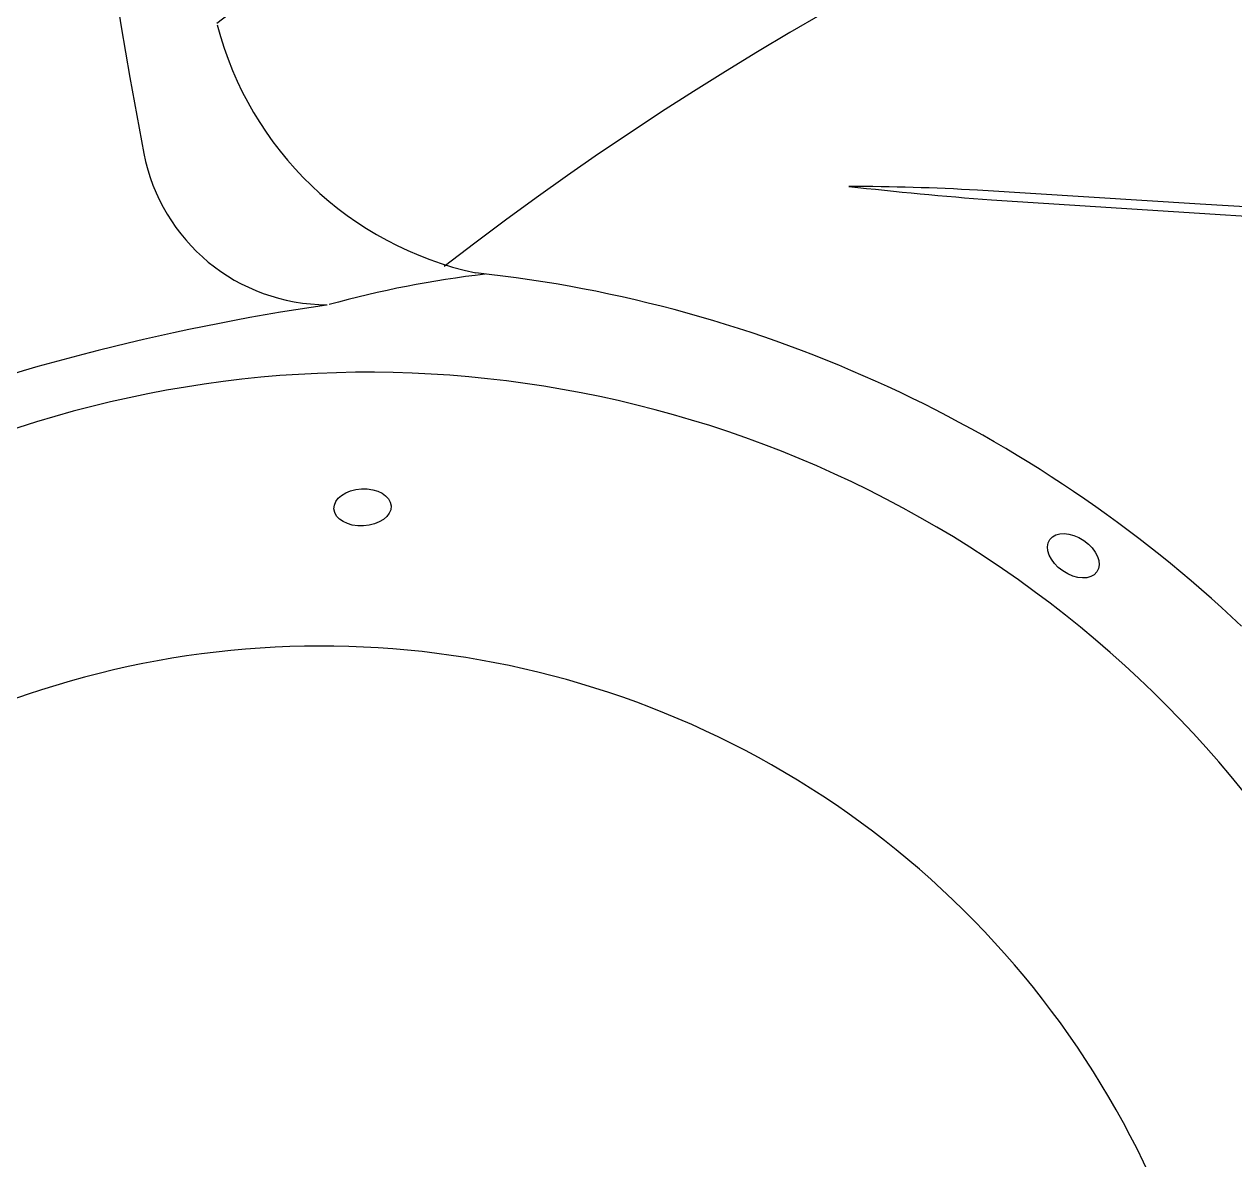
# Model space of a CAD drawing. Extents: x 398 to 508, y 628 to 778.
# Drawn here: x 424.03 to 434.63, y 673.03 to 682.97 of the extents above; entities that cross this region are included whole.
import ezdxf

# ---------------------------------------------------------------- set-up
doc = ezdxf.new("R2010")
doc.units = 0
doc.header["$MEASUREMENT"] = 0
doc.layers.add('1', color=4, linetype='Continuous')

# ---------------------------------------------------------------- blocks, each defined once
blk = doc.blocks.new('2013GLEAM')
at = {"layer": '1', "color": 3, "linetype": 'Continuous'}
for p, q in [((36.246, 37.937), (34.297, 38.06)), ((34.419, 37.975), (36.241, 37.86)), ((36.241, 37.86), (49.218, 36.96)), ((49.233, 37.203), (36.246, 37.937))]:
    blk.add_line(p, q, dxfattribs=at)
for centre, radius, start, end in [((62.465, 45.249), 36.128, 168.1297, 190.9578), ((47.183, 14.58), 31.688, 44.6929, 128.0917), ((47.171, 14.702), 28.682, 45.4276, 127.7102), ((28.601, 38.692), 1.635, 190.9578, 270.0085), ((37.362, 76.082), 38.22, 263.7033, 265.5832), ((33.186, 19.005), 19.087, 86.6642, 90.0473), ((31.005, 28.471), 8.912, 96.5747, 105.536), ((31.418, 17.628), 19.629, 98.263, 110.9808), ((28.951, 26.608), 9.857, 351.2941, 115.9884), ((28.547, 26.066), 8.001, 353.1762, 112.5684)]:
    blk.add_arc(centre, radius, start, end, dxfattribs=at)
at = {"layer": '1', "color": 2, "linetype": 'Continuous'}
for centre, radius, start, end in [((30.535, 40.262), 2.994, 194.6013, 257.8201), ((28.67, 25.852), 11.55, 46.5874, 83.8678)]:
    blk.add_arc(centre, radius, start, end, dxfattribs=at)
at = {"layer": '1', "color": 2}
for centre, major_axis in [((28.911, 35.281), (-0.25, -0.013)), ((35.136, 34.858), (-0.206, 0.142))]:
    blk.add_ellipse(centre, major_axis=major_axis, ratio=0.649149, dxfattribs=at)

msp = doc.modelspace()

# ---------------------------------------------------------------- block references
at = {"layer": '1'}
msp.add_blockref('2013GLEAM', (398.077, 643.46), dxfattribs=at)

doc.saveas('drawing.dxf')
